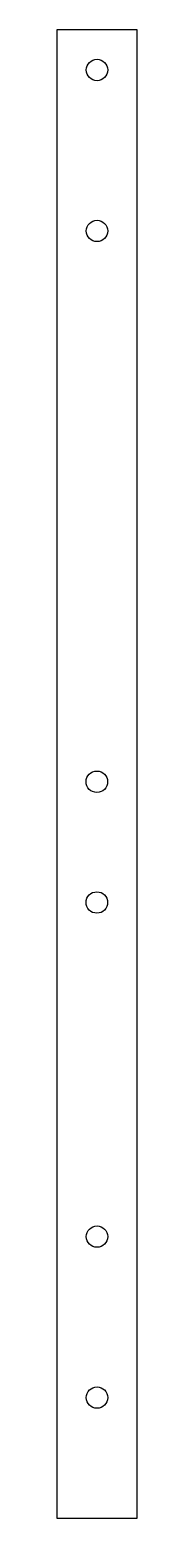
# Model space of a CAD drawing. Header units: inches. Extents: x 0 to 1, y 0 to 18.5.
import ezdxf

# ---------------------------------------------------------------- set-up
doc = ezdxf.new("R2010")
doc.units = ezdxf.units.IN
doc.header["$MEASUREMENT"] = 0

msp = doc.modelspace()

# ---------------------------------------------------------------- linework, layer by layer
msp.add_lwpolyline([(1, 18.5), (0, 18.5), (0, 0), (1, 0)], close=True)
for centre in [(0.5, 18), (0.5, 16), (0.498, 9.153), (0.498, 7.653), (0.5, 3.5), (0.5, 1.5)]:
    msp.add_circle(centre, 0.133)

doc.saveas('drawing.dxf')
